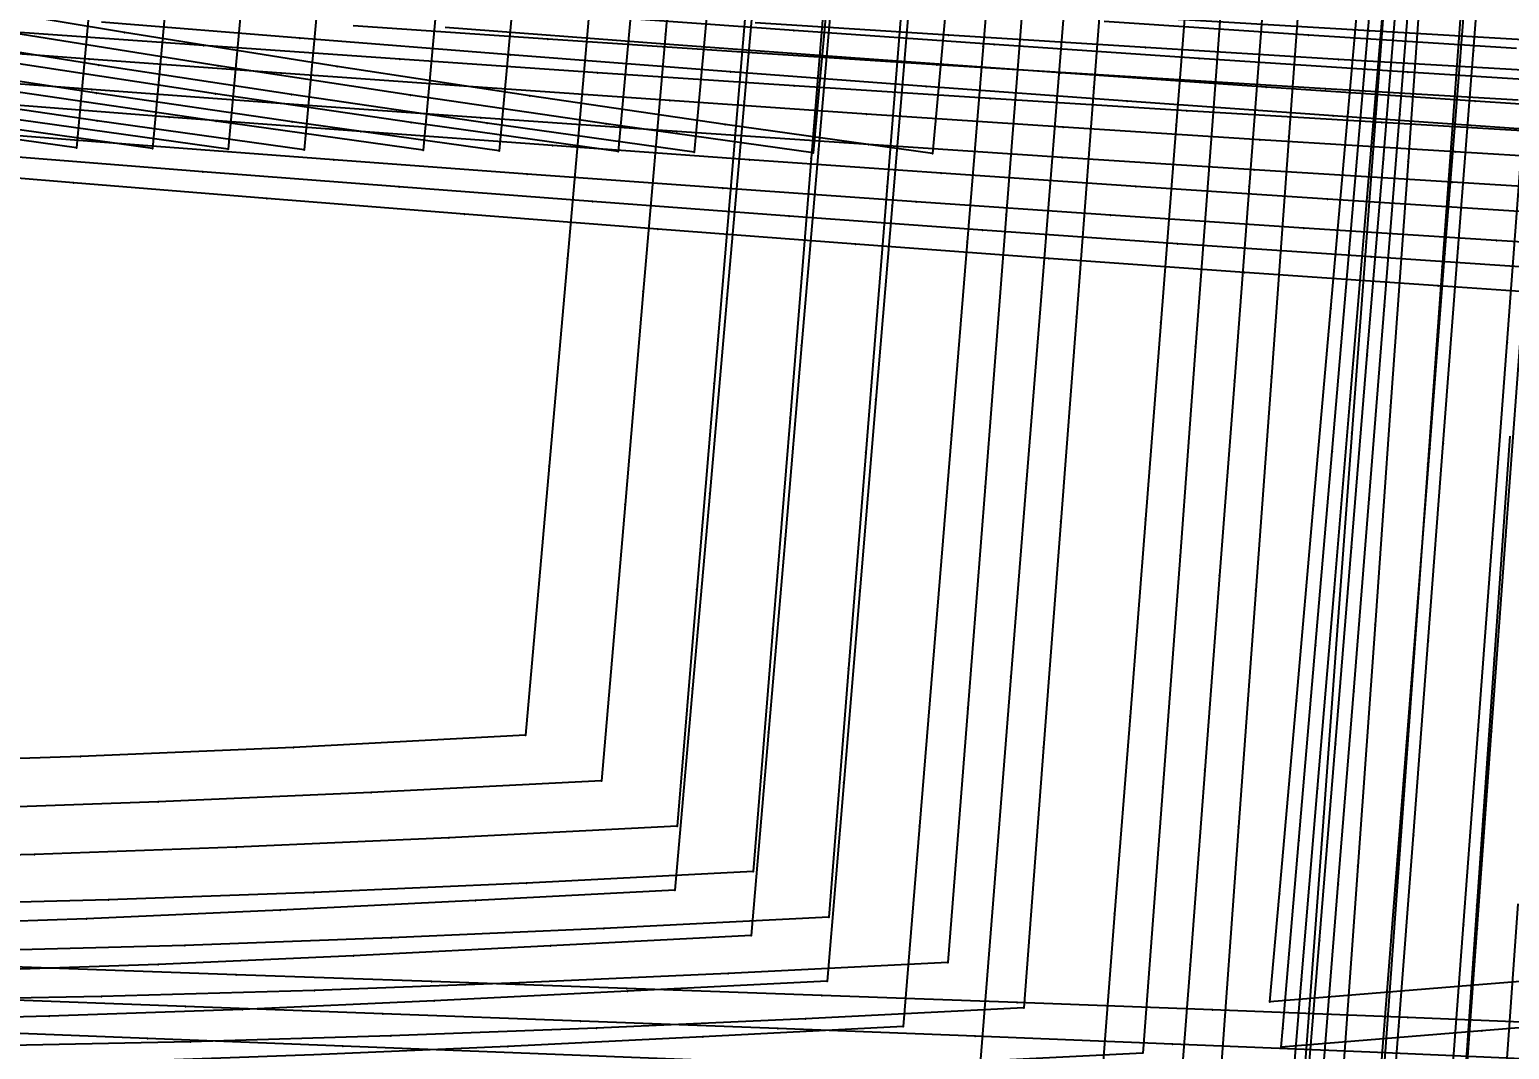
# Model space of a CAD drawing. Extents: x -2408 to 1029, y -526 to 2095.
# Drawn here: x -680.7 to -564.9, y 107.6 to 187.4 of the extents above; entities that cross this region are included whole.
import ezdxf

# ---------------------------------------------------------------- set-up
doc = ezdxf.new("R2010")
doc.units = 0

# ---------------------------------------------------------------- blocks, each defined once
blk = doc.blocks.new(' -30')
at = {"layer": '1'}
for points in [[(-107.147776, -232.321274), (-108.4905, -247.582435), (-109.843601, -262.961548), (-111.186326, -278.222715), (-112.529052, -293.483881), (-113.9153, -309.239693), (-129.520272, -310.056596), (-144.796102, -310.827887), (-159.917939, -311.495083), (-175.20457, -312.011069), (-190.49622, -312.354313), (-205.784118, -312.523858), (-221.079458, -312.526609), (-236.305912, -312.373558), (-251.598508, -312.072147), (-266.88772, -311.630837), (-281.983351, -311.066357), (-297.263212, -310.381225), (-312.477629, -309.606419), (-327.749207, -308.758059), (-342.760814, -307.877856), (-358.028087, -306.955621), (-373.159335, -306.029753)], [(-46.831846, -316.310787), (-51.691847, -316.704869), (-67.377715, -317.994652), (-66.635922, -309.541909), (-65.310522, -294.438955), (-63.969865, -279.162157), (-62.616455, -263.740033), (-61.268442, -248.379416), (-59.91503, -232.957276), (-58.596081, -217.927838), (-57.242668, -202.505697), (-55.888537, -187.075364), (-54.535126, -171.653236), (-53.20891, -156.540989), (-51.855499, -141.118854), (-50.532141, -126.039166), (-49.17873, -110.617033), (-47.835445, -95.310271)]]:
    blk.add_lwpolyline(points, dxfattribs=at)
at = {"layer": '14'}
for points in [[(-550.699052, 282.332695), (-565.968947, 282.954628), (-581.240332, 283.549537), (-596.512816, 284.122407), (-611.786236, 284.678231), (-627.060429, 285.222003), (-642.335041, 285.758709), (-657.609871, 286.293342), (-672.884642, 286.83089), (-688.15919, 287.376346), (-700.958176, 287.844696), (-704.484245, 287.973715), (-719.757559, 288.549921), (-735.030142, 289.143388), (-750.301972, 289.754185), (-765.57299, 290.382381), (-780.84325, 291.028048), (-796.112693, 291.691255), (-811.381297, 292.372071), (-826.64904, 293.070568), (-841.915902, 293.786813), (-857.181859, 294.520879), (-872.446892, 295.272833)], [(-120.592102, -240.223475), (-122.316516, -259.822855), (-123.746922, -276.080591), (-125.599365, -297.134361), (-143.735966, -298.080221), (-160.411772, -298.804683), (-177.851857, -299.380318), (-193.730545, -299.70327), (-209.613384, -299.839082), (-225.498006, -299.797372), (-241.382042, -299.587754), (-257.263122, -299.219845), (-270.830917, -298.787241), (-289.345211, -298.036239), (-305.208157, -297.27015), (-321.066482, -296.417223), (-336.921449, -295.502206), (-352.774335, -294.549846), (-368.822548, -293.571679)]]:
    blk.add_lwpolyline(points, dxfattribs=at)
at = {"layer": '2'}
for p in [(-125.599365, -297.134361), (-113.9153, -309.239693), (-67.377715, -317.994652)]:
    blk.add_point(p, dxfattribs=at)
at = {"layer": '3'}
for p in [(-672.884642, 286.83089), (-657.609871, 286.293342), (-642.335041, 285.758709), (-627.060429, 285.222003), (-611.786236, 284.678231), (-596.512816, 284.122407), (-581.240332, 283.549537), (-565.968947, 282.954628), (-108.4905, -247.582435), (-61.268442, -248.379416), (-122.316516, -259.822855), (-109.843601, -262.961548), (-62.616455, -263.740033), (-123.746922, -276.080591), (-111.186326, -278.222715), (-63.969865, -279.162157), (-112.529052, -293.483881), (-65.310522, -294.438955), (-143.735966, -298.080221), (-160.411772, -298.804683), (-129.520272, -310.056596), (-66.635922, -309.541909), (-144.796102, -310.827887), (-159.917939, -311.495083), (-51.691847, -316.704869)]:
    blk.add_point(p, dxfattribs=at)
blk = doc.blocks.new(' -31')
at = {"layer": '1'}
for points in [[(-102.239732, -236.110072), (-103.536868, -251.238174), (-104.853515, -266.593834), (-106.150648, -281.721932), (-107.44778, -296.850032), (-108.810968, -312.748528), (-124.487154, -313.562193), (-139.9049, -314.335203), (-155.184262, -315.008965), (-170.61236, -315.538121), (-186.045396, -315.90038), (-201.521292, -316.091961), (-216.958478, -316.116997), (-232.359318, -315.984525), (-247.79385, -315.699055), (-263.169757, -315.266989), (-278.596296, -314.6952), (-294.010908, -313.998967), (-309.427135, -313.197615), (-324.674553, -312.325919), (-340.083135, -311.390266), (-355.240609, -310.441104), (-370.646631, -309.464332)], [(-981.428758, -274.60417), (-996.558775, -273.719373), (-1011.967625, -272.788666)], [(-46.819592, -319.813747), (-51.653008, -320.205687), (-67.358122, -321.497192), (-67.231789, -320.02193), (-65.971967, -305.310233), (-64.666787, -290.068855), (-63.365997, -274.878742), (-62.055004, -259.569495), (-60.747751, -244.303919), (-59.426088, -228.870083), (-58.115096, -213.560837), (-56.800419, -198.208568), (-55.489426, -182.899325), (-54.178433, -167.590082), (-52.892138, -152.569269), (-51.577026, -137.211934), (-50.266034, -121.902688), (-48.955041, -106.593432)]]:
    blk.add_lwpolyline(points, dxfattribs=at)
at = {"layer": '14'}
for points in [[(-553.503501, 279.572014), (-568.936231, 280.234934), (-584.370424, 280.870918), (-599.805761, 281.48481), (-615.24215, 282.081462), (-630.679194, 282.665717), (-646.116763, 283.242424), (-661.554576, 283.816431), (-676.992388, 284.392583), (-692.429955, 284.975729), (-700.958176, 285.304661), (-708.951361, 285.612984), (-724.387761, 286.223535), (-739.82349, 286.849095), (-755.258519, 287.489931), (-770.692819, 288.146307), (-786.12636, 288.818491), (-801.559115, 289.506749), (-816.991055, 290.211347), (-832.422151, 290.932552), (-847.852374, 291.670628), (-863.281695, 292.425844), (-878.710086, 293.198464)], [(-114.067463, -225.393562), (-115.512101, -242.241959), (-117.236514, -262.353301), (-118.666919, -279.035708), (-120.519361, -300.639572), (-138.508693, -301.571632), (-155.170136, -302.298366), (-169.123547, -302.789195), (-187.840628, -303.229636), (-203.888894, -303.405739), (-219.939277, -303.403216), (-235.989395, -303.228985), (-252.036828, -302.889959), (-268.079188, -302.393054), (-284.193062, -301.743583), (-300.221537, -300.969655), (-316.244641, -300.095426), (-332.263749, -299.147884), (-348.280214, -298.154016), (-363.594789, -297.184995)]]:
    blk.add_lwpolyline(points, dxfattribs=at)
at = {"layer": '2'}
for p in [(-161.554775, -251.123543), (-161.554775, -251.123543), (-120.519361, -300.639572), (-108.810968, -312.748528), (-67.358122, -321.497192)]:
    blk.add_point(p, dxfattribs=at)
at = {"layer": '3'}
for p in [(-661.554576, 283.816431), (-646.116763, 283.242424), (-630.679194, 282.665717), (-615.24215, 282.081462), (-599.805761, 281.48481), (-584.370424, 280.870918), (-115.512101, -242.241959), (-60.747751, -244.303919), (-103.536868, -251.238174), (-62.055004, -259.569495), (-117.236514, -262.353301), (-104.853515, -266.593834), (-996.558775, -273.719373), (-63.365997, -274.878742), (-118.666919, -279.035708), (-106.150648, -281.721932), (-64.666787, -290.068855), (-107.44778, -296.850032), (-138.508693, -301.571632), (-155.170136, -302.298366), (-65.971967, -305.310233), (-124.487154, -313.562193), (-139.9049, -314.335203), (-155.184262, -315.008965), (-67.231789, -320.02193), (-51.653008, -320.205687)]:
    blk.add_point(p, dxfattribs=at)
at = {"layer": '8'}
for points in [[(-144.495363, -61.404266), (-146.035643, -78.78272), (-147.407984, -94.226278), (-148.896894, -110.943376), (-150.36548, -127.391194), (-151.723588, -142.561109), (-153.029874, -157.10961), (-154.623982, -174.801196), (-155.982948, -189.836186), (-157.447831, -206.0021), (-158.920523, -222.216036), (-160.251397, -236.837209), (-161.554775, -251.123543)], [(-161.554775, -251.123543), (-177.750759, -248.856042), (-193.050627, -246.609965), (-208.097543, -244.311816), (-224.732291, -241.661319), (-240.333774, -239.056234), (-255.868991, -236.325204), (-271.591854, -233.412617), (-286.592108, -230.516738), (-301.912471, -227.457526), (-317.288484, -224.291877), (-331.480751, -221.276855)]]:
    blk.add_lwpolyline(points, dxfattribs=at)
blk = doc.blocks.new(' -32')
at = {"layer": '1'}
for points in [[(-97.384657, -240.635189), (-98.636602, -255.607938), (-99.904476, -270.771197), (-101.15642, -285.743947), (-102.408364, -300.716696), (-103.707876, -316.258354), (-119.320738, -317.060753), (-134.435872, -317.814663), (-149.433373, -318.481917), (-164.557767, -319.02038), (-179.686893, -319.407358), (-194.769774, -319.63598), (-209.903644, -319.70962), (-224.958535, -319.632813), (-240.090872, -319.407763), (-255.130042, -319.03929), (-270.255401, -318.528109), (-285.427385, -317.881659), (-300.542075, -317.119438), (-315.972145, -316.244473), (-331.077609, -315.318585), (-346.409663, -314.335485), (-361.511141, -313.346831)], [(-983.657405, -276.848649), (-998.99178, -275.944104), (-1014.097598, -275.023821), (-1029.500188, -274.057041), (-1044.602615, -273.082548)], [(-46.80871, -323.316803), (-51.615619, -323.706624), (-67.34035, -324.999847), (-66.602145, -316.171308), (-65.350989, -301.208161), (-64.063095, -285.805646), (-62.807046, -270.783999), (-61.484815, -254.970842), (-60.239866, -240.081928), (-58.96323, -224.81405), (-57.699529, -209.700867), (-56.422891, -194.432985), (-55.162551, -179.360005), (-53.885408, -164.086064), (-52.608772, -148.818207), (-51.332135, -133.550329), (-50.072358, -118.484087)]]:
    blk.add_lwpolyline(points, dxfattribs=at)
at = {"layer": '14'}
for points in [[(-557.571435, 276.882064), (-572.848641, 277.57007), (-588.127187, 278.232564), (-603.406995, 278.873969), (-618.687759, 279.498698), (-633.969248, 280.111167), (-649.251195, 280.715791), (-664.533444, 281.316991), (-679.815728, 281.919179), (-695.097778, 282.526773), (-700.958176, 282.763557), (-710.965847, 283.167907), (-726.246973, 283.797153), (-741.527498, 284.438462), (-756.807462, 285.092287), (-772.086791, 285.759077), (-787.365413, 286.439283), (-802.643368, 287.133357), (-817.920583, 287.841749), (-833.196983, 288.564909), (-848.472609, 289.30329), (-863.747389, 290.057343), (-879.021247, 290.827515)], [(-109.481255, -232.888736), (-110.88698, -249.700649), (-112.544377, -269.522458), (-113.890472, -285.621214), (-115.439358, -304.144764), (-133.292378, -305.063687), (-149.93868, -305.791969), (-165.686802, -306.34897), (-181.895576, -306.748425), (-198.109271, -306.964771), (-214.325459, -307.002336), (-230.541683, -306.865451), (-246.755519, -306.558445), (-262.96451, -306.085646), (-278.826085, -305.466859), (-295.02044, -304.692243), (-311.208584, -303.802179), (-327.392006, -302.82596), (-343.572197, -301.792879), (-358.258268, -300.830447), (-377.132435, -299.587055)]]:
    blk.add_lwpolyline(points, dxfattribs=at)
at = {"layer": '2'}
for p in [(-156.474762, -251.123543), (-156.474762, -251.123543), (-115.439358, -304.144764), (-103.707876, -316.258354)]:
    blk.add_point(p, dxfattribs=at)
at = {"layer": '3'}
for p in [(-664.533444, 281.316991), (-649.251195, 280.715791), (-110.88698, -249.700649), (-98.636602, -255.607938), (-61.484815, -254.970842), (-112.544377, -269.522458), (-99.904476, -270.771197), (-62.807046, -270.783999), (-1029.500188, -274.057041), (-1014.097598, -275.023821), (-998.99178, -275.944104), (-113.890472, -285.621214), (-101.15642, -285.743947), (-64.063095, -285.805646), (-102.408364, -300.716696), (-65.350989, -301.208161), (-133.292378, -305.063687), (-165.686802, -306.34897), (-149.93868, -305.791969), (-119.320738, -317.060753), (-66.602145, -316.171308), (-134.435872, -317.814663), (-164.557767, -319.02038), (-149.433373, -318.481917)]:
    blk.add_point(p, dxfattribs=at)
at = {"layer": '8'}
for points in [[(-139.415359, -61.404266), (-140.955641, -78.782723), (-142.327982, -94.226283), (-143.816893, -110.943383), (-145.28548, -127.391203), (-146.643587, -142.561118), (-147.949873, -157.10962), (-149.543979, -174.801206), (-150.902944, -189.836195), (-152.367825, -206.002107), (-153.840515, -222.216041), (-155.171386, -236.837212), (-156.474762, -251.123543)], [(-156.474762, -251.123543), (-172.670744, -248.856046), (-187.970611, -246.609971), (-203.017526, -244.311824), (-219.652273, -241.661329), (-235.253757, -239.056245), (-250.788973, -236.325215), (-266.511837, -233.412627), (-281.512092, -230.516747), (-296.832457, -227.457534), (-312.208475, -224.291882), (-326.400757, -221.276855)]]:
    blk.add_lwpolyline(points, dxfattribs=at)
blk = doc.blocks.new(' -33')
at = {"layer": '1'}
for points in [[(-91.118861, -228.004001), (-92.350239, -243.096378), (-93.599157, -258.403709), (-94.829336, -273.481381), (-96.078253, -288.788712), (-97.32717, -304.096043), (-98.605747, -319.766922), (-114.286348, -320.566445), (-129.539195, -321.322066), (-144.716191, -321.996121), (-159.977908, -322.54537), (-175.244247, -322.948611)], [(-984.950427, -279.149841), (-1000.008426, -278.256658), (-1015.251317, -277.322731), (-1030.42018, -276.365), (-1045.659556, -275.375669), (-1060.820195, -274.365671), (-1076.056196, -273.325623)], [(-46.799045, -326.819305), (-51.582775, -327.206991), (-67.323875, -328.497887), (-66.058339, -313.006987), (-64.80344, -297.646285), (-63.548538, -282.285545), (-62.319356, -267.239636), (-61.064456, -251.878919), (-59.832761, -236.802251), (-58.577859, -221.441532), (-57.332091, -206.192597), (-56.077191, -190.831883), (-54.834655, -175.622509), (-53.579755, -160.261794), (-52.321054, -144.854568), (-51.066153, -129.493851)]]:
    blk.add_lwpolyline(points, dxfattribs=at)
at = {"layer": '14'}
blk.add_lwpolyline([(-104.401261, -234.62493), (-105.806986, -251.854187), (-107.464383, -272.168058), (-108.810477, -288.666453), (-110.359364, -307.649975), (-128.086269, -308.556416), (-144.71731, -309.285635), (-160.772806, -309.863235), (-175.895349, -310.259592), (-192.274494, -310.515753), (-208.656509, -310.593876), (-225.038908, -310.495855), (-241.419197, -310.223581), (-257.794919, -309.778948), (-273.558501, -309.189626), (-289.91906, -308.42002), (-306.272482, -307.51845), (-322.620351, -306.516631), (-338.964327, -305.446271), (-355.305994, -304.339087), (-371.877439, -303.2079)], dxfattribs=at)
at = {"layer": '2'}
for p in [(-151.394768, -251.123543), (-151.394768, -251.123543), (-110.359364, -307.649975), (-98.605747, -319.766922)]:
    blk.add_point(p, dxfattribs=at)
at = {"layer": '3'}
for p in [(-92.350239, -243.096378), (-105.806986, -251.854187), (-61.064456, -251.878919), (-93.599157, -258.403709), (-62.319356, -267.239636), (-107.464383, -272.168058), (-94.829336, -273.481381), (-1060.820195, -274.365671), (-1045.659556, -275.375669), (-1030.42018, -276.365), (-1015.251317, -277.322731), (-1000.008426, -278.256658), (-63.548538, -282.285545), (-108.810477, -288.666453), (-96.078253, -288.788712), (-64.80344, -297.646285), (-97.32717, -304.096043), (-128.086269, -308.556416), (-160.772806, -309.863235), (-144.71731, -309.285635), (-66.058339, -313.006987), (-129.539195, -321.322066), (-114.286348, -320.566445)]:
    blk.add_point(p, dxfattribs=at)
at = {"layer": '8'}
for points in [[(-134.335365, -61.404266), (-135.875645, -78.78272), (-137.247986, -94.226278), (-138.736895, -110.943376), (-140.205481, -127.391194), (-141.563588, -142.561109), (-142.869874, -157.10961), (-144.463981, -174.801196), (-145.822945, -189.836187), (-147.287827, -206.002101), (-148.760519, -222.216037), (-150.09139, -236.837209), (-151.394768, -251.123543)], [(-151.394768, -251.123543), (-167.590753, -248.856042), (-182.890622, -246.609964), (-197.937539, -244.311815), (-214.572287, -241.661318), (-230.173771, -239.056233), (-245.708988, -236.325202), (-261.431851, -233.412614), (-276.432103, -230.516735), (-291.752464, -227.457523), (-307.128473, -224.291874), (-321.320724, -221.276855)]]:
    blk.add_lwpolyline(points, dxfattribs=at)
blk = doc.blocks.new(' -34')
at = {"layer": '1'}
for points in [[(-86.246086, -232.156475), (-87.440475, -247.150101), (-88.644771, -262.268068), (-89.83755, -277.241455), (-91.041846, -292.359424), (-92.24614, -307.477391), (-93.504591, -323.275261), (-109.252, -324.072185), (-124.642724, -324.829594), (-140.018732, -325.510934), (-155.418019, -326.070068), (-170.821813, -326.488962)], [(-980.234234, -281.802241), (-995.616874, -280.897041), (-1010.84555, -279.969732), (-1026.224543, -279.003418), (-1041.564578, -278.011059), (-1056.939991, -276.989186), (-1072.390668, -275.936023), (-1087.762539, -274.86247), (-1103.215046, -273.757712), (-1118.583358, -272.635105)], [(-51.726488, -330.717326), (-67.30835, -331.988258), (-66.64172, -323.64138), (-65.438223, -308.572395), (-64.232601, -293.476801), (-63.031731, -278.440717), (-61.826106, -263.345104), (-60.628775, -248.353321), (-59.423152, -233.257727), (-58.203864, -217.991015), (-56.998239, -202.895399), (-55.782061, -187.667625), (-54.576437, -172.572013), (-53.344711, -157.14957), (-52.139088, -142.05396), (-50.933465, -126.958359)]]:
    blk.add_lwpolyline(points, dxfattribs=at)
at = {"layer": '14'}
blk.add_lwpolyline([(-99.321257, -236.361099), (-100.726982, -254.0077), (-102.384379, -274.813633), (-103.730474, -291.711672), (-105.27936, -311.155167), (-122.88965, -312.049685), (-139.505846, -312.779335), (-155.645612, -313.369464), (-172.597044, -313.824843), (-189.14234, -314.09096), (-205.690499, -314.180524), (-222.238975, -314.093077), (-238.78523, -313.828165), (-255.326717, -313.385329), (-270.830914, -312.808043), (-287.356696, -312.024924), (-303.874544, -311.097195), (-320.386237, -310.05905), (-336.893554, -308.944686), (-353.398217, -307.7883), (-369.264324, -306.666958)], dxfattribs=at)
at = {"layer": '2'}
for p in [(-146.314764, -251.123543), (-146.314764, -251.123543), (-105.27936, -311.155167)]:
    blk.add_point(p, dxfattribs=at)
at = {"layer": '3'}
for p in [(-87.440475, -247.150101), (-60.628775, -248.353321), (-162.510747, -248.856043), (-100.726982, -254.0077), (-88.644771, -262.268068), (-61.826106, -263.345104), (-1087.762539, -274.86247), (-102.384379, -274.813633), (-1072.390668, -275.936023), (-1056.939991, -276.989186), (-89.83755, -277.241455), (-1041.564578, -278.011059), (-63.031731, -278.440717), (-1026.224543, -279.003418), (-1010.84555, -279.969732), (-995.616874, -280.897041), (-103.730474, -291.711672), (-91.041846, -292.359424), (-64.232601, -293.476801), (-92.24614, -307.477391), (-65.438223, -308.572395), (-122.88965, -312.049685), (-155.645612, -313.369464), (-139.505846, -312.779335)]:
    blk.add_point(p, dxfattribs=at)
at = {"layer": '8'}
for points in [[(-129.255362, -61.404266), (-130.795641, -78.78272), (-132.167982, -94.226278), (-133.656891, -110.943376), (-135.125478, -127.391194), (-136.483585, -142.561109), (-137.78987, -157.10961), (-139.383977, -174.801196), (-140.742942, -189.836187), (-142.207824, -206.002101), (-143.680515, -222.216037), (-145.011387, -236.837209), (-146.314764, -251.123543)], [(-146.314764, -251.123543), (-162.510747, -248.856043), (-177.810615, -246.609965), (-192.85753, -244.311817), (-209.492278, -241.66132), (-225.093761, -239.056236), (-240.628978, -236.325205), (-256.351841, -233.412619), (-271.352096, -230.51674), (-286.672459, -227.457528), (-302.048475, -224.291878), (-316.240749, -221.276855)]]:
    blk.add_lwpolyline(points, dxfattribs=at)
blk = doc.blocks.new(' -35')
at = {"layer": '1'}
for points in [[(-81.165225, -233.758529), (-82.363927, -249.162179), (-83.565441, -264.601967), (-84.762146, -279.979977), (-85.96366, -295.419764), (-87.165176, -310.859553), (-88.404436, -326.784325), (-104.176186, -327.575774), (-119.569133, -328.32901), (-134.74357, -329.002496), (-150.144517, -329.571386), (-165.549824, -330.008253), (-180.997066, -330.303269)], [(-974.494042, -284.117539), (-989.877375, -283.189174), (-1005.139104, -282.236163), (-1020.518526, -281.245303), (-1035.917054, -280.223952), (-1051.29271, -279.176298), (-1066.304741, -278.12779), (-1081.676777, -277.028353), (-1096.708758, -275.928293), (-1112.077199, -274.779524), (-1127.134122, -273.632078), (-1142.498963, -272.436082)], [(-51.702818, -334.219371), (-67.295289, -335.491257), (-67.202679, -334.305783), (-66.054287, -319.605575), (-64.888051, -304.676936), (-63.702103, -289.495978), (-62.523941, -274.414689), (-61.334851, -259.193508), (-60.15669, -244.112224), (-58.947935, -228.639329), (-57.769772, -213.558038), (-56.592683, -198.490496), (-55.373895, -182.88917)]]:
    blk.add_lwpolyline(points, dxfattribs=at)
at = {"layer": '14'}
blk.add_lwpolyline([(-94.241262, -238.097298), (-95.646987, -256.161237), (-97.304385, -277.459236), (-98.650479, -294.756912), (-100.199366, -314.660378), (-117.38212, -315.528444), (-133.723495, -316.249439), (-149.729661, -316.848071), (-166.400429, -317.32482), (-182.940826, -317.628998), (-199.484468, -317.762168), (-216.02885, -317.721709), (-232.571452, -317.504998), (-249.109769, -317.109412), (-265.641273, -316.532328), (-281.844903, -315.789461), (-298.358634, -314.872752), (-314.865305, -313.830444), (-331.366799, -312.698138), (-347.864946, -311.511442), (-363.762553, -310.349417), (-380.258736, -309.144425)], dxfattribs=at)
at = {"layer": '2'}
for p in [(-141.23477, -251.123543), (-141.23477, -251.123543), (-100.199366, -314.660378)]:
    blk.add_point(p, dxfattribs=at)
at = {"layer": '3'}
for p in [(-60.15669, -244.112224), (-157.430757, -248.856042), (-82.363927, -249.162179), (-95.646987, -256.161237), (-61.334851, -259.193508), (-83.565441, -264.601967), (-62.523941, -274.414689), (-1096.708758, -275.928293), (-1081.676777, -277.028353), (-97.304385, -277.459236), (-1066.304741, -278.12779), (-1051.29271, -279.176298), (-84.762146, -279.979977), (-1035.917054, -280.223952), (-1020.518526, -281.245303), (-1005.139104, -282.236163), (-989.877375, -283.189174), (-63.702103, -289.495978), (-98.650479, -294.756912), (-85.96366, -295.419764), (-64.888051, -304.676936), (-87.165176, -310.859553), (-117.38212, -315.528444), (-149.729661, -316.848071), (-133.723495, -316.249439), (-166.400429, -317.32482), (-66.054287, -319.605575)]:
    blk.add_point(p, dxfattribs=at)
at = {"layer": '8'}
for points in [[(-124.175367, -61.404266), (-125.715647, -78.78272), (-127.087988, -94.226278), (-128.576897, -110.943376), (-130.045483, -127.391194), (-131.40359, -142.561109), (-132.709876, -157.10961), (-134.303983, -174.801196), (-135.662948, -189.836187), (-137.127829, -206.002101), (-138.600521, -222.216037), (-139.931393, -236.837209), (-141.23477, -251.123543)], [(-141.23477, -251.123543), (-157.430757, -248.856042), (-172.730628, -246.609964), (-187.777546, -244.311815), (-204.412296, -241.661318), (-220.01378, -239.056233), (-235.548997, -236.325202), (-251.271859, -233.412615), (-266.272111, -230.516736), (-281.592471, -227.457524), (-296.96848, -224.291875), (-311.160736, -221.276855)]]:
    blk.add_lwpolyline(points, dxfattribs=at)
blk = doc.blocks.new(' -36')
at = {"layer": '1'}
for points in [[(-76.318313, -238.436426), (-77.49399, -253.893231), (-78.651493, -269.111104), (-79.810639, -284.350588), (-80.968142, -299.568461), (-82.125643, -314.786335), (-83.305082, -330.292625), (-99.141903, -331.081537), (-114.155036, -331.812209), (-129.567269, -332.497333), (-144.587641, -333.061371), (-159.612023, -333.50755), (-174.995669, -333.831711)], [(-978.296661, -286.277752), (-990.113113, -285.56012), (-1005.598166, -284.59047), (-1020.597708, -283.621117), (-1035.747184, -282.613356), (-1050.743047, -281.588708), (-1066.063397, -280.515314), (-1081.055759, -279.439485), (-1096.480537, -278.306728), (-1111.469297, -277.18193), (-1126.486824, -276.032787), (-1141.472028, -274.861583), (-1156.759758, -273.634522), (-1171.739958, -272.402072)], [(-51.675367, -337.720487), (-67.28332, -338.991051), (-66.943126, -334.541418), (-65.800352, -319.594318), (-64.657857, -304.650864), (-63.495757, -289.450985), (-62.315311, -274.011139), (-61.145822, -258.714614), (-59.965376, -243.27477), (-58.793954, -227.952949), (-57.613508, -212.513101), (-56.461324, -197.442908)]]:
    blk.add_lwpolyline(points, dxfattribs=at)
at = {"layer": '14'}
blk.add_lwpolyline([(-88.162856, -226.707319), (-89.643165, -246.169163), (-91.006734, -264.096221), (-92.224381, -280.104814), (-93.570475, -297.802131), (-95.119362, -318.165569), (-112.206748, -319.022967), (-128.535852, -319.743429), (-144.610681, -320.351427), (-160.290547, -320.820687), (-176.996435, -321.162546), (-193.706021, -321.336039), (-210.416724, -321.336434), (-227.125966, -321.159), (-243.831157, -320.799005), (-260.529744, -320.251717), (-276.393075, -319.553865), (-293.073101, -318.644338), (-309.744978, -317.590778), (-326.410742, -316.431364), (-343.072354, -315.204281), (-358.265572, -314.058516), (-374.924507, -312.801369)], dxfattribs=at)
at = {"layer": '2'}
for p in [(-136.154766, -251.123543), (-136.154766, -251.123543), (-95.119362, -318.165569)]:
    blk.add_point(p, dxfattribs=at)
at = {"layer": '3'}
for p in [(-59.965376, -243.27477), (-89.643165, -246.169163), (-167.650618, -246.609965), (-152.35075, -248.856042), (-77.49399, -253.893231), (-61.145822, -258.714614), (-91.006734, -264.096221), (-78.651493, -269.111104), (-62.315311, -274.011139), (-1096.480537, -278.306728), (-1081.055759, -279.439485), (-1066.063397, -280.515314), (-92.224381, -280.104814), (-1050.743047, -281.588708), (-1035.747184, -282.613356), (-1020.597708, -283.621117), (-1005.598166, -284.59047), (-79.810639, -284.350588), (-990.113113, -285.56012), (-63.495757, -289.450985), (-93.570475, -297.802131), (-80.968142, -299.568461), (-64.657857, -304.650864), (-82.125643, -314.786335), (-112.206748, -319.022967), (-144.610681, -320.351427), (-128.535852, -319.743429), (-65.800352, -319.594318), (-160.290547, -320.820687)]:
    blk.add_point(p, dxfattribs=at)
at = {"layer": '8'}
for points in [[(-119.095364, -61.404266), (-120.635643, -78.78272), (-122.007984, -94.226278), (-123.496893, -110.943376), (-124.96548, -127.391194), (-126.323587, -142.561109), (-127.629872, -157.10961), (-129.223979, -174.801196), (-130.582944, -189.836187), (-132.047826, -206.002101), (-133.520517, -222.216037), (-134.851389, -236.837209), (-136.154766, -251.123543)], [(-136.154766, -251.123543), (-152.35075, -248.856042), (-167.650618, -246.609965), (-182.697534, -244.311816), (-199.332282, -241.661319), (-214.933765, -239.056234), (-230.468982, -236.325204), (-246.191845, -233.412617), (-261.192099, -230.516738), (-276.512462, -227.457526), (-291.888475, -224.291877), (-306.080742, -221.276855)]]:
    blk.add_lwpolyline(points, dxfattribs=at)
blk = doc.blocks.new(' -37')
at = {"layer": '1'}
for points in [[(-70.330728, -227.917937), (-71.444426, -242.890543), (-72.581959, -258.183594), (-73.695657, -273.156189), (-74.81739, -288.23683), (-75.931088, -303.209436), (-77.044785, -318.182043), (-78.206615, -333.801727), (-94.07087, -334.585086), (-109.086264, -335.310046), (-124.104209, -335.978415), (-139.330658, -336.559415), (-154.356535, -337.020699), (-169.482145, -337.362507), (-184.513669, -337.573189)], [(-984.857613, -287.83633), (-999.854355, -286.873429), (-1014.854318, -285.880086), (-1030.060748, -284.843583), (-1045.056864, -283.793714), (-1060.45161, -282.688683), (-1075.44398, -281.586653), (-1090.446815, -280.458628), (-1105.435581, -279.30751), (-1120.546661, -278.124239), (-1135.531666, -276.92634), (-1150.88989, -275.666207), (-1165.869786, -274.406066), (-1180.848085, -273.126835)], [(-51.650178, -341.222437), (-67.272859, -342.494316), (-66.084502, -326.620334), (-64.961208, -311.615444), (-63.822191, -296.400515), (-62.698897, -281.395621), (-61.551281, -266.065857), (-60.427986, -251.060959)]]:
    blk.add_lwpolyline(points, dxfattribs=at)
at = {"layer": '14'}
for points in [[(-83.082854, -228.147085), (-84.563161, -248.048402), (-85.926731, -266.380292), (-87.144377, -282.750393), (-88.490472, -300.84735), (-90.039358, -321.670761), (-108.79075, -322.59944), (-125.341574, -323.318849), (-141.467044, -323.921672), (-156.851784, -324.381672), (-173.553632, -324.73131), (-190.259175, -324.918217), (-206.965845, -324.935832), (-223.671071, -324.777599), (-240.372286, -324.436959), (-257.06692, -323.907354), (-273.611115, -323.189243), (-290.286222, -322.275945), (-306.952502, -321.207878), (-323.612048, -320.024611), (-340.266953, -318.765713), (-356.91931, -317.470753), (-372.143739, -316.284671)], [(-985.084917, -275.096591), (-1001.333343, -274.049686), (-1017.309061, -272.985787)]]:
    blk.add_lwpolyline(points, dxfattribs=at)
at = {"layer": '2'}
blk.add_point((-131.074762, -251.123543), dxfattribs=at)
blk.add_point((-131.074762, -251.123543), dxfattribs=at)
at = {"layer": '3'}
for p in [(-71.444426, -242.890543), (-162.570613, -246.609965), (-84.563161, -248.048402), (-147.270745, -248.856043), (-72.581959, -258.183594), (-61.551281, -266.065857), (-85.926731, -266.380292), (-1001.333343, -274.049686), (-73.695657, -273.156189), (-1090.446815, -280.458628), (-1075.44398, -281.586653), (-62.698897, -281.395621), (-1060.45161, -282.688683), (-87.144377, -282.750393), (-1045.056864, -283.793714), (-1030.060748, -284.843583), (-1014.854318, -285.880086), (-999.854355, -286.873429), (-74.81739, -288.23683), (-63.822191, -296.400515), (-88.490472, -300.84735), (-75.931088, -303.209436), (-64.961208, -311.615444), (-77.044785, -318.182043)]:
    blk.add_point(p, dxfattribs=at)
at = {"layer": '8'}
for points in [[(-114.01536, -61.404266), (-115.555639, -78.78272), (-116.92798, -94.226278), (-118.41689, -110.943376), (-119.885476, -127.391194), (-121.243583, -142.561109), (-122.549868, -157.10961), (-124.143975, -174.801196), (-125.50294, -189.836187), (-126.967822, -206.002101), (-128.440513, -222.216037), (-129.771385, -236.837209), (-131.074762, -251.123543)], [(-131.074762, -251.123543), (-147.270745, -248.856043), (-162.570613, -246.609965), (-177.617529, -244.311817), (-194.252276, -241.66132), (-209.853759, -239.056236), (-225.388976, -236.325205), (-241.11184, -233.412619), (-256.112094, -230.51674), (-271.432458, -227.457528), (-286.808473, -224.291878), (-301.000748, -221.276855)]]:
    blk.add_lwpolyline(points, dxfattribs=at)
blk = doc.blocks.new(' -38')
at = {"layer": '1'}
for points in [[(-65.244994, -229.253291), (-66.367614, -244.679141), (-67.489424, -260.09386), (-68.612044, -275.519705), (-69.711253, -290.623867), (-70.833872, -306.049707), (-71.956493, -321.475549), (-73.108845, -337.309914), (-89.036407, -338.090877), (-104.18516, -338.817551), (-119.336368, -339.489705), (-134.819004, -340.082836), (-149.977889, -340.555754), (-165.194636, -340.912818), (-180.359181, -341.142881)], [(-978.36731, -290.637188), (-986.635753, -290.117361), (-1001.70109, -289.145004), (-1016.833677, -288.137269), (-1032.01982, -287.096086), (-1047.148505, -286.030428), (-1062.433996, -284.926286), (-1077.558764, -283.807521), (-1092.815026, -282.652774), (-1107.935913, -281.482839), (-1123.055006, -280.289703), (-1138.253099, -279.067633), (-1153.3682, -277.824751), (-1168.455476, -276.550486), (-1183.564962, -275.241259), (-1198.849732, -273.90755), (-1213.709008, -272.612337)], [(-51.629158, -344.72472), (-67.26356, -345.99762), (-66.97114, -342.010342), (-65.865256, -326.931109), (-64.760455, -311.866618), (-63.628014, -296.425219), (-62.506484, -281.132614), (-61.374045, -265.691257)]]:
    blk.add_lwpolyline(points, dxfattribs=at)
at = {"layer": '14'}
for points in [[(-78.002859, -229.586858), (-79.483167, -249.927671), (-80.846736, -268.664389), (-82.064383, -285.395989), (-83.410477, -303.89259), (-84.959364, -325.175972), (-103.62927, -326.094491), (-120.180972, -326.813851), (-136.378517, -327.425353), (-153.498207, -327.945001), (-170.366479, -328.304537), (-187.238479, -328.503487), (-204.111576, -328.533374), (-220.983138, -328.385723), (-237.850496, -328.05206), (-254.711046, -327.523906), (-270.830938, -326.828851), (-287.671289, -325.904099), (-304.501924, -324.81051), (-321.325083, -323.59032), (-338.143007, -322.285768), (-354.957992, -320.939086), (-372.280916, -319.547715), (-389.094561, -318.202078)], [(-977.577896, -277.961464), (-993.576629, -276.946905), (-1009.902298, -275.874424), (-1025.930063, -274.787092), (-1041.592026, -273.693331), (-1056.82028, -272.601565)]]:
    blk.add_lwpolyline(points, dxfattribs=at)
at = {"layer": '2'}
blk.add_point((-125.994768, -251.123543), dxfattribs=at)
blk.add_point((-125.994768, -251.123543), dxfattribs=at)
at = {"layer": '3'}
for p in [(-172.537545, -244.311815), (-66.367614, -244.679141), (-157.490626, -246.609964), (-142.190756, -248.856042), (-79.483167, -249.927671), (-67.489424, -260.09386), (-80.846736, -268.664389), (-1041.592026, -273.693331), (-1025.930063, -274.787092), (-1009.902298, -275.874424), (-68.612044, -275.519705), (-993.576629, -276.946905), (-62.506484, -281.132614), (-1092.815026, -282.652774), (-1077.558764, -283.807521), (-1062.433996, -284.926286), (-82.064383, -285.395989), (-1047.148505, -286.030428), (-1032.01982, -287.096086), (-1016.833677, -288.137269), (-1001.70109, -289.145004), (-986.635753, -290.117361), (-69.711253, -290.623867), (-63.628014, -296.425219), (-83.410477, -303.89259), (-70.833872, -306.049707), (-64.760455, -311.866618)]:
    blk.add_point(p, dxfattribs=at)
at = {"layer": '8'}
for points in [[(-108.935366, -61.404266), (-110.475645, -78.78272), (-111.847986, -94.226278), (-113.336895, -110.943376), (-114.805482, -127.391194), (-116.163589, -142.561109), (-117.469874, -157.10961), (-119.063981, -174.801196), (-120.422946, -189.836187), (-121.887828, -206.002101), (-123.360519, -222.216037), (-124.691391, -236.837209), (-125.994768, -251.123543)], [(-125.994768, -251.123543), (-142.190756, -248.856042), (-157.490626, -246.609964), (-172.537545, -244.311815), (-189.172294, -241.661318), (-204.773779, -239.056233), (-220.308995, -236.325202), (-236.031858, -233.412615), (-251.03211, -230.516736), (-266.352469, -227.457524), (-281.728478, -224.291875), (-295.920734, -221.276855)]]:
    blk.add_lwpolyline(points, dxfattribs=at)
blk = doc.blocks.new(' -39')
at = {"layer": '1'}
for points in [[(-65.808267, -309.885393), (-66.903773, -325.263905), (-68.011785, -340.817986), (-83.960582, -341.594764), (-99.111524, -342.317524), (-113.913382, -342.973938), (-129.592892, -343.580628), (-144.753381, -344.06576), (-159.970925, -344.442322), (-175.137054, -344.697914), (-190.275561, -344.824503), (-205.44389, -344.815251), (-220.612687, -344.663927), (-235.778126, -344.362994), (-250.964639, -343.901581), (-266.120132, -343.274724), (-281.26796, -342.485049), (-296.372536, -341.543265), (-311.503045, -340.472779), (-326.570468, -339.314261), (-341.689337, -338.093001), (-357.145262, -336.818644), (-372.261771, -335.568273), (-387.650479, -334.297441)], [(-981.355062, -292.405988), (-996.453496, -291.406785), (-1011.586352, -290.373656), (-1026.833331, -289.302111), (-1041.962118, -288.209876), (-1057.325513, -287.072587), (-1072.450204, -285.926264), (-1087.804493, -284.73566), (-1102.92523, -283.537311), (-1118.044108, -282.31545), (-1133.337247, -281.056299), (-1148.451967, -279.783986), (-1163.097579, -278.518734), (-1178.727483, -277.133679), (-1193.794285, -275.788721), (-1208.647946, -274.463889), (-1215.149689, -273.884315), (-1215.188025, -258.286589)]]:
    blk.add_lwpolyline(points, dxfattribs=at)
at = {"layer": '14'}
for points in [[(-72.922857, -231.026639), (-74.403165, -251.80694), (-75.766733, -270.94848), (-76.98438, -288.041587), (-78.330474, -306.937831), (-79.87936, -328.681183), (-98.14022, -329.574564), (-114.434603, -330.284646), (-130.482904, -330.899735), (-147.249324, -331.43062), (-164.112816, -331.823005), (-180.980502, -332.061917), (-197.849736, -332.137332), (-214.717899, -332.039229), (-231.582355, -331.757586), (-248.440439, -331.282381), (-265.289533, -330.603591), (-282.05477, -329.718159), (-298.88165, -328.641845), (-315.699989, -327.421288), (-332.512111, -326.100088), (-349.320393, -324.721841), (-366.674352, -323.2841), (-383.480726, -321.898169)], [(-972.527618, -280.248508), (-988.308199, -279.22209), (-1004.661143, -278.120655), (-1020.721782, -277.003673), (-1036.420876, -275.879874), (-1051.689111, -274.757998), (-1068.86501, -273.46323)]]:
    blk.add_lwpolyline(points, dxfattribs=at)
at = {"layer": '2'}
blk.add_point((-120.914764, -251.123543), dxfattribs=at)
blk.add_point((-120.914764, -251.123543), dxfattribs=at)
at = {"layer": '3'}
for p in [(-167.457532, -244.311816), (-152.410616, -246.609965), (-137.110748, -248.856042), (-74.403165, -251.80694), (-75.766733, -270.94848), (-1051.689111, -274.757998), (-1036.420876, -275.879874), (-1020.721782, -277.003673), (-1004.661143, -278.120655), (-988.308199, -279.22209), (-1087.804493, -284.73566), (-1072.450204, -285.926264), (-1057.325513, -287.072587), (-76.98438, -288.041587), (-1041.962118, -288.209876), (-1026.833331, -289.302111), (-1011.586352, -290.373656), (-996.453496, -291.406785), (-78.330474, -306.937831)]:
    blk.add_point(p, dxfattribs=at)
at = {"layer": '8'}
for points in [[(-103.855362, -61.404266), (-105.395641, -78.78272), (-106.767982, -94.226278), (-108.256892, -110.943376), (-109.725478, -127.391194), (-111.083585, -142.561109), (-112.38987, -157.10961), (-113.983977, -174.801196), (-115.342942, -189.836187), (-116.807824, -206.002101), (-118.280515, -222.216037), (-119.611387, -236.837209), (-120.914764, -251.123543)], [(-120.914764, -251.123543), (-137.110748, -248.856042), (-152.410616, -246.609965), (-167.457532, -244.311816), (-184.09228, -241.661319), (-199.693763, -239.056234), (-215.22898, -236.325204), (-230.951844, -233.412617), (-245.952097, -230.516738), (-261.27246, -227.457526), (-276.648473, -224.291877), (-290.84074, -221.276855)]]:
    blk.add_lwpolyline(points, dxfattribs=at)
blk = doc.blocks.new(' -40')
at = {"layer": '1'}
blk.add_lwpolyline([(-976.074691, -294.702645), (-991.204185, -293.676112), (-1006.337382, -292.617046), (-1021.644407, -291.514434), (-1036.773287, -290.395074), (-1052.214631, -289.223795), (-1067.339311, -288.049358), (-1082.792562, -286.821874), (-1097.913035, -285.594533), (-1113.031509, -284.343427), (-1128.421165, -283.046241), (-1143.535413, -281.744012), (-1158.261832, -280.442024), (-1173.891019, -279.025073), (-1189.231992, -277.625553), (-1204.232508, -276.259437), (-1210.070114, -275.728378), (-1210.108478, -259.911816)], dxfattribs=at)
at = {"layer": '14'}
for points in [[(-70.686734, -273.232537), (-71.90438, -290.687148), (-73.250475, -309.983028), (-74.799361, -332.186356), (-92.667467, -333.055488), (-108.708097, -333.755795), (-124.600046, -334.372734), (-141.001946, -334.911093), (-157.860668, -335.33399), (-174.724047, -335.610859), (-191.589448, -335.730274), (-208.454237, -335.680808), (-225.315768, -335.451036), (-242.171415, -335.029532), (-259.018563, -334.404869), (-276.441395, -333.532693), (-293.265035, -332.481262), (-310.078977, -331.267128), (-326.885647, -329.935219), (-343.687526, -328.530458), (-358.272856, -327.286604), (-377.871778, -325.620422), (-394.67039, -324.198484)], [(-983.037741, -281.505133), (-999.417268, -280.374127), (-1015.510517, -279.226824), (-1031.246715, -278.072289), (-1046.555098, -276.919587), (-1063.780028, -275.589156), (-1080.214193, -274.287936), (-1095.745396, -273.030306)]]:
    blk.add_lwpolyline(points, dxfattribs=at)
at = {"layer": '2'}
blk.add_point((-115.83477, -251.123543), dxfattribs=at)
blk.add_point((-115.83477, -251.123543), dxfattribs=at)
at = {"layer": '3'}
for p in [(-179.012286, -241.661319), (-162.377538, -244.311816), (-147.330622, -246.609965), (-132.030754, -248.856042), (-1080.214193, -274.287936), (-1063.780028, -275.589156), (-1046.555098, -276.919587), (-1031.246715, -278.072289), (-1015.510517, -279.226824), (-999.417268, -280.374127), (-1097.913035, -285.594533), (-1082.792562, -286.821874), (-1067.339311, -288.049358), (-1052.214631, -289.223795), (-1036.773287, -290.395074), (-1021.644407, -291.514434), (-71.90438, -290.687148), (-1006.337382, -292.617046), (-991.204185, -293.676112), (-73.250475, -309.983028)]:
    blk.add_point(p, dxfattribs=at)
at = {"layer": '8'}
for points in [[(-98.775368, -61.404266), (-100.315646, -78.78272), (-101.687985, -94.226278), (-103.176894, -110.943376), (-104.645479, -127.391194), (-106.003586, -142.561109), (-107.309871, -157.10961), (-108.903978, -174.801196), (-110.262944, -189.836187), (-111.727827, -206.002101), (-113.200519, -222.216037), (-114.531392, -236.837209), (-115.83477, -251.123543)], [(-115.83477, -251.123543), (-132.030754, -248.856042), (-147.330622, -246.609965), (-162.377538, -244.311816), (-179.012286, -241.661319), (-194.613769, -239.056234), (-210.148986, -236.325204), (-225.871849, -233.412617), (-240.872103, -230.516738), (-256.192466, -227.457526), (-271.568479, -224.291877), (-285.760746, -221.276855)]]:
    blk.add_lwpolyline(points, dxfattribs=at)

msp = doc.modelspace()

# ---------------------------------------------------------------- block references
at = {"layer": '1'}
for name, p in [(' -32', (420.69429, 460.98861)), (' -34', (420.69429, 460.98861)), (' -36', (420.69429, 460.98861)), (' -38', (420.69429, 460.98861)), (' -33', (420.69429, 460.98861)), (' -35', (420.69429, 460.98861)), (' -37', (420.69429, 460.98861)), (' -39', (420.69429, 460.98861)), (' -40', (420.69429, 460.98861)), (' -31', (420.69429, 460.98861)), (' -32', (-514.58038, 429.196867)), (' -34', (-512.877729, 429.098086)), (' -33', (-513.729155, 429.147803)), (' -35', (-508.640982, 429.051384)), (' -31', (-515.430888, 429.247568)), (' -30', (-516.281493, 429.297884)), (' -36', (-507.788996, 429.001375)), (' -38', (-502.699294, 428.903101)), (' -37', (-503.551747, 428.953571)), (' -39', (-498.461818, 428.854057)), (' -40', (-494.224148, 428.804325)), (' -32', (-6.918598, -172.870121)), (' -31', (-6.913053, -172.870221)), (' -30', (-6.907502, -172.870213))]:
    msp.add_blockref(name, p, dxfattribs=at)

doc.saveas('drawing.dxf')
